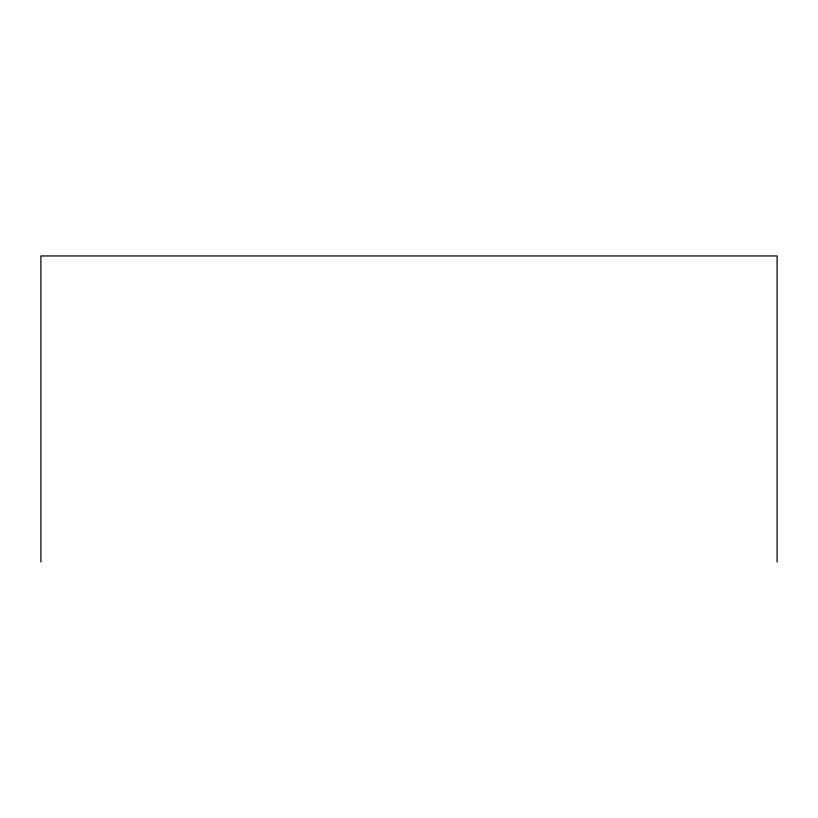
<?xml version="1.0" encoding="UTF-8"?>
<svg xmlns="http://www.w3.org/2000/svg" width="818" height="818" viewBox="0 0 818 818"><rect width="100%" height="100%" fill="white"/><g stroke="black" fill="none" stroke-linecap="round" stroke-linejoin="round"><path stroke-width="1.23" d="M777.1 562.048L777.1 255.952L40.9 255.952L40.9 562.048"/></g></svg>
